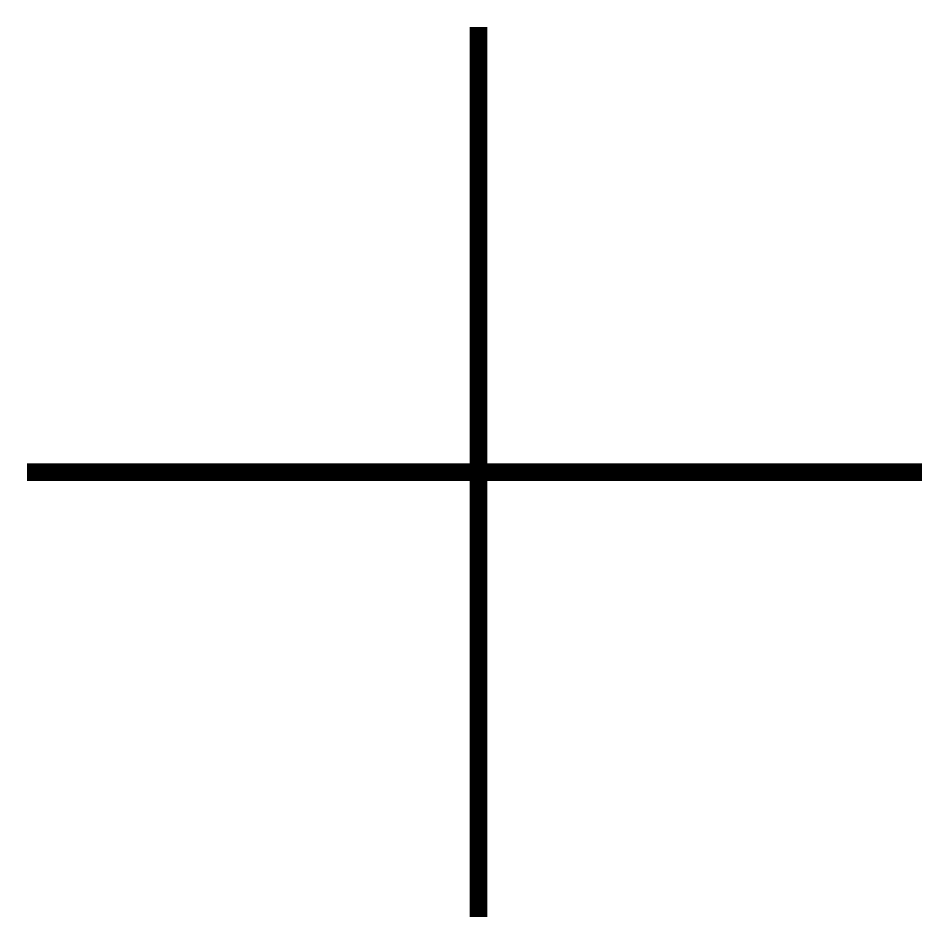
# Model space of a CAD drawing. Extents: x -0.05 to 5.08, y -0.05 to 5.05.
import ezdxf

# ---------------------------------------------------------------- set-up
doc = ezdxf.new("R2010")
doc.units = 0
doc.header["$MEASUREMENT"] = 0
doc.layers.get('0').update_dxf_attribs({"linetype": 'CONTINUOUS'})

msp = doc.modelspace()

# ---------------------------------------------------------------- linework, layer by layer
at = {"const_width": 0.1}
for points in [[(2.5349, -0.0029), (2.5349, 5.0017)], [(-0.0042, 2.4988), (5.0285, 2.4988)]]:
    msp.add_lwpolyline(points, dxfattribs=at)

doc.saveas('drawing.dxf')
